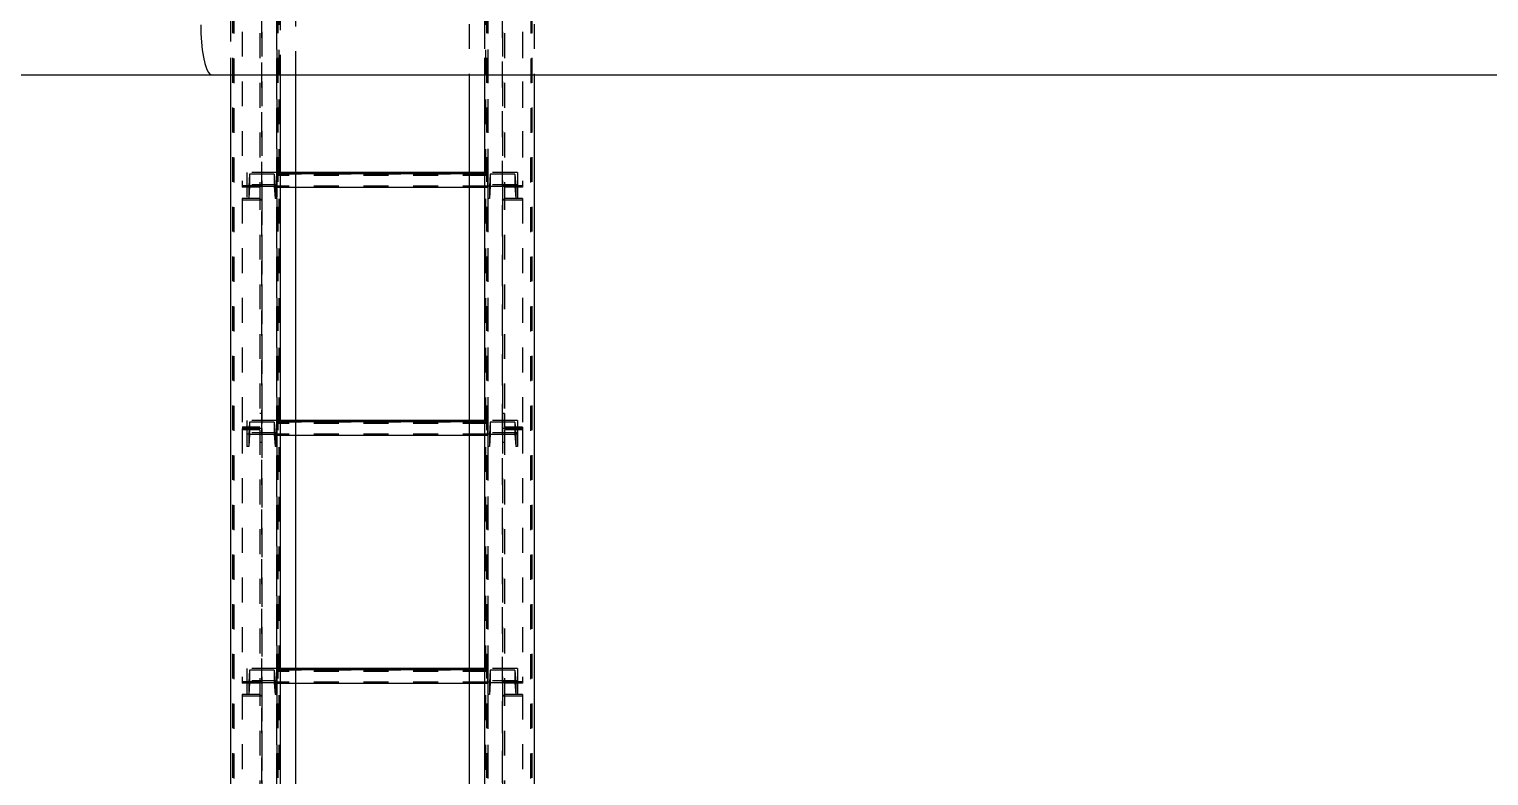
# Model space of a CAD drawing. Header units: millimetres. Extents: x 149919 to 150445, y 136651 to 136866.
# Drawn here: x 150231.16 to 150237.04, y 136738.25 to 136741.26 of the extents above; entities that cross this region are included whole.
import ezdxf

# ---------------------------------------------------------------- set-up
doc = ezdxf.new("R2010")
doc.units = ezdxf.units.MM
doc.header["$LTSCALE"] = 0.25
for name, pattern in [('XKITLINE00', [0]), ('XKITLINE02', [4, 2, -2]), ('XKITLINE03', [6, 3, -1, 1, -1])]:
    doc.linetypes.add(name, pattern=pattern)

# ---------------------------------------------------------------- blocks, each defined once
blk = doc.blocks.new('çatıı')
at = {"color": 1, "linetype": 'XKITLINE03'}
for p, q in [((9028.63, 7525.02), (9028.63, 9181.75)), ((9125.61, 7525.02), (9125.61, 9181.75)), ((9034.61, 7540.27), (9034.61, 9180.27)), ((9119.61, 9180.27), (9119.61, 7540.28)), ((9028.63, 9127.43), (9028.63, 9025.47)), ((9125.61, 9025.47), (9125.61, 9127.43)), ((9034.63, 9030.82), (9034.63, 9025.79)), ((9034.63, 9030.28), (9119.61, 9030.28)), ((9119.61, 9025.79), (9119.61, 9030.82)), ((9028.63, 9019.66), (9028.63, 8927.63)), ((9125.61, 8927.63), (9125.61, 9019.66)), ((9034.63, 8930.92), (9034.63, 8925.89)), ((9034.63, 8930.38), (9119.61, 8930.38)), ((9119.61, 8925.89), (9119.61, 8930.92)), ((9028.63, 8927.63), (9028.63, 8825.67)), ((9125.61, 8825.67), (9125.61, 8927.63)), ((9034.63, 8831.02), (9034.63, 8825.99)), ((9034.63, 8830.48), (9119.61, 8830.48)), ((9119.61, 8825.99), (9119.61, 8831.02)), ((9028.63, 8819.86), (9028.63, 8727.84)), ((9125.61, 8727.84), (9125.61, 8819.86))]:
    blk.add_line(p, q, dxfattribs=at)
at = {"color": 116, "linetype": 'XKITLINE02', "true_color": 0x136734}
for p, q in [((9015.93, 9176.95), (9015.93, 7570.38)), ((9016.78, 9176.95), (9016.78, 7533.97)), ((9017.31, 9176.75), (9017.31, 7533.54)), ((9034.55, 9176.75), (9034.54, 7533.54)), ((9034.61, 9180.27), (9034.61, 7539.38)), ((9035.08, 9176.95), (9035.08, 7533.97)), ((9035.46, 9180.21), (9035.46, 7539.44)), ((9118.31, 9176.95), (9118.31, 7582.78)), ((9118.76, 9180.21), (9118.76, 7539.44)), ((9119.16, 9176.95), (9119.16, 7533.97)), ((9119.61, 9180.27), (9119.61, 7539.38)), ((9119.69, 9176.75), (9119.69, 7533.54)), ((9136.93, 9176.75), (9136.92, 7533.54)), ((9137.46, 9176.95), (9137.46, 7533.97)), ((9020.63, 9127.43), (9020.63, 9024.92)), ((9027.83, 9126.88), (9027.83, 9019.92)), ((9028.63, 9127.43), (9028.63, 9019.92)), ((9125.61, 9127.43), (9125.61, 9019.92)), ((9126.41, 9126.88), (9126.41, 9019.92)), ((9133.61, 9127.43), (9133.61, 9024.92)), ((9133.61, 9126.88), (9133.61, 9024.92)), ((9035.93, 9118.15), (9035.93, 9069.97)), ((9042.11, 9119.58), (9042.11, 7540.24)), ((9015.93, 9113.52), (9015.93, 9069.97)), ((9112.11, 9110.57), (9112.11, 7540.24)), ((9118.31, 9110.57), (9118.31, 9069.97)), ((9138.31, 9110.57), (9138.31, 9069.97)), ((9042.11, 9070.28), (9042.11, 9069.97)), ((9112.11, 9070.28), (9112.11, 9069.97)), ((9022.63, 9030.82), (9022.63, 9020.3)), ((9034.63, 9030.82), (9022.63, 9030.82)), ((9023.69, 9030.12), (9023.31, 9025.33)), ((9033.57, 9030.12), (9023.69, 9030.12)), ((9023.69, 9030.12), (9023.69, 9025.09)), ((9033.57, 9030.12), (9033.95, 9025.33)), ((9033.57, 9030.12), (9033.57, 9025.09)), ((9034.63, 9030.82), (9034.63, 9024.79)), ((9042.11, 9030.82), (9034.63, 9030.82)), ((9034.63, 9030.82), (9034.63, 9020.3)), ((9042.11, 9030.28), (9034.63, 9030.28)), ((9119.61, 9030.07), (9034.63, 9030.07)), ((9119.61, 9029.63), (9034.63, 9029.63)), ((9119.61, 9030.82), (9112.11, 9030.82)), ((9119.61, 9030.28), (9112.11, 9030.28)), ((9119.61, 9030.82), (9119.61, 9025.79)), ((9119.61, 9030.82), (9119.61, 9025.33)), ((9131.61, 9030.82), (9119.61, 9030.82)), ((9119.61, 9030.82), (9119.61, 9024.79)), ((9120.67, 9030.12), (9120.29, 9025.33)), ((9120.67, 9030.12), (9120.67, 9025.09)), ((9130.55, 9030.12), (9120.67, 9030.12)), ((9130.55, 9030.12), (9130.55, 9025.09)), ((9130.55, 9030.12), (9130.93, 9025.33)), ((9131.61, 9030.82), (9131.61, 9025.79)), ((9131.61, 9030.82), (9131.61, 9025.33)), ((9028.63, 9025.47), (9020.63, 9025.47)), ((9027.83, 9024.92), (9020.63, 9024.92)), ((9034.63, 9025.79), (9022.63, 9025.79)), ((9023.31, 9025.33), (9022.63, 9025.33)), ((9023.31, 9025.33), (9023.31, 9020.3)), ((9023.69, 9025.09), (9023.31, 9020.3)), ((9033.57, 9025.09), (9023.69, 9025.09)), ((9028.63, 9025.73), (9027.83, 9025.73)), ((9027.83, 9025.73), (9027.83, 9020.27)), ((9027.83, 9025.73), (9027.83, 8928.24)), ((9028.63, 9025.73), (9028.63, 9019.66)), ((9028.63, 9025.73), (9028.63, 8927.63)), ((9033.57, 9025.09), (9033.95, 9020.3)), ((9034.63, 9025.33), (9033.95, 9025.33)), ((9033.95, 9025.33), (9033.95, 9020.3)), ((9119.61, 9025.33), (9034.63, 9025.33)), ((9119.61, 9025.29), (9034.63, 9025.29)), ((9119.61, 9024.82), (9034.63, 9024.82)), ((9042.11, 9024.79), (9034.63, 9024.79)), ((9119.61, 9024.79), (9112.11, 9024.79)), ((9119.61, 9025.79), (9119.61, 9020.3)), ((9131.61, 9025.79), (9119.61, 9025.79)), ((9119.61, 9025.33), (9119.61, 9020.3)), ((9120.29, 9025.33), (9119.61, 9025.33)), ((9120.29, 9025.33), (9120.29, 9020.3)), ((9120.67, 9025.09), (9120.29, 9020.3)), ((9130.55, 9025.09), (9120.67, 9025.09)), ((9125.61, 9025.73), (9125.61, 8927.63)), ((9126.41, 9025.73), (9125.61, 9025.73)), ((9133.61, 9025.47), (9125.61, 9025.47)), ((9126.41, 9025.73), (9126.41, 8928.24)), ((9126.41, 9024.92), (9126.41, 9019.92)), ((9133.61, 9024.92), (9126.41, 9024.92)), ((9130.55, 9025.09), (9130.93, 9020.3)), ((9130.93, 9025.33), (9130.93, 9020.3)), ((9131.61, 9025.33), (9130.93, 9025.33)), ((9131.61, 9025.79), (9131.61, 9020.3)), ((9131.61, 9025.33), (9131.61, 9020.3)), ((9027.83, 9020.27), (9020.63, 9020.27)), ((9020.63, 9020.27), (9020.63, 9019.66)), ((9020.63, 9020.27), (9020.63, 8927.63)), ((9028.63, 9019.66), (9020.63, 9019.66)), ((9023.31, 9020.3), (9022.63, 9020.3)), ((9028.63, 9019.92), (9027.83, 9019.92)), ((9034.63, 9020.3), (9033.95, 9020.3)), ((9120.29, 9020.3), (9119.61, 9020.3)), ((9126.41, 9019.92), (9125.61, 9019.92)), ((9133.61, 9019.66), (9125.61, 9019.66)), ((9133.61, 9020.27), (9126.41, 9020.27)), ((9131.61, 9020.3), (9130.93, 9020.3)), ((9133.61, 9020.27), (9133.61, 8927.63)), ((9028.63, 8933.7), (9027.83, 8933.7)), ((9125.61, 8933.7), (9125.61, 8927.63)), ((9126.41, 8933.7), (9125.61, 8933.7)), ((9126.41, 8933.7), (9126.41, 8928.24)), ((9027.83, 8928.24), (9020.63, 8928.24)), ((9022.63, 8930.92), (9022.63, 8925.43)), ((9034.63, 8930.92), (9022.63, 8930.92)), ((9022.63, 8930.92), (9022.63, 8925.89)), ((9023.69, 8930.22), (9023.31, 8925.43)), ((9033.57, 8930.22), (9023.69, 8930.22)), ((9023.69, 8930.22), (9023.69, 8925.2)), ((9033.57, 8930.22), (9033.95, 8925.43)), ((9033.57, 8930.22), (9033.57, 8925.2)), ((9034.63, 8930.92), (9034.63, 8924.89)), ((9042.11, 8930.92), (9034.63, 8930.92)), ((9034.63, 8930.92), (9034.63, 8925.43)), ((9034.63, 8930.92), (9034.63, 8925.89)), ((9042.11, 8930.38), (9034.63, 8930.38)), ((9119.61, 8930.17), (9034.63, 8930.17)), ((9119.61, 8929.73), (9034.63, 8929.73)), ((9119.61, 8930.92), (9112.11, 8930.92)), ((9119.61, 8930.38), (9112.11, 8930.38)), ((9119.61, 8930.92), (9119.61, 8925.89)), ((9119.61, 8930.92), (9119.61, 8925.43)), ((9131.61, 8930.92), (9119.61, 8930.92)), ((9119.61, 8930.92), (9119.61, 8924.89)), ((9120.67, 8930.22), (9120.29, 8925.43)), ((9120.67, 8930.22), (9120.67, 8925.2)), ((9130.55, 8930.22), (9120.67, 8930.22)), ((9133.61, 8928.24), (9126.41, 8928.24)), ((9130.55, 8930.22), (9130.55, 8925.2)), ((9130.55, 8930.22), (9130.93, 8925.43)), ((9131.61, 8930.92), (9131.61, 8925.89)), ((9131.61, 8930.92), (9131.61, 8925.43)), ((9133.61, 8928.24), (9133.61, 8927.63)), ((9028.63, 8927.63), (9020.63, 8927.63)), ((9020.63, 8927.63), (9020.63, 8927.08)), ((9028.63, 8927.63), (9020.63, 8927.63)), ((9020.63, 8927.63), (9020.63, 8825.12)), ((9027.83, 8927.08), (9020.63, 8927.08)), ((9022.63, 8925.89), (9022.63, 8920.4)), ((9034.63, 8925.89), (9022.63, 8925.89)), ((9023.31, 8925.43), (9022.63, 8925.43)), ((9022.63, 8925.43), (9022.63, 8920.4)), ((9023.31, 8925.43), (9023.31, 8920.4)), ((9023.69, 8925.2), (9023.31, 8920.4)), ((9033.57, 8925.2), (9023.69, 8925.2)), ((9027.83, 8927.08), (9027.83, 8922.08)), ((9027.83, 8927.08), (9027.83, 8820.12)), ((9028.63, 8922.08), (9027.83, 8922.08)), ((9028.63, 8927.63), (9028.63, 8922.08)), ((9028.63, 8925.89), (9028.63, 8820.12)), ((9033.57, 8925.2), (9033.95, 8920.4)), ((9034.63, 8925.43), (9033.95, 8925.43)), ((9033.95, 8925.43), (9033.95, 8920.4)), ((9034.63, 8925.89), (9034.63, 8920.4)), ((9119.61, 8925.43), (9034.63, 8925.43)), ((9034.63, 8925.43), (9034.63, 8920.4)), ((9119.61, 8925.4), (9034.63, 8925.4)), ((9119.61, 8924.92), (9034.63, 8924.92)), ((9042.11, 8924.89), (9034.63, 8924.89)), ((9119.61, 8924.89), (9112.11, 8924.89)), ((9119.61, 8925.89), (9119.61, 8920.4)), ((9131.61, 8925.89), (9119.61, 8925.89)), ((9119.61, 8925.43), (9119.61, 8920.4)), ((9120.29, 8925.43), (9119.61, 8925.43)), ((9120.29, 8925.43), (9120.29, 8920.4)), ((9120.67, 8925.2), (9120.29, 8920.4)), ((9130.55, 8925.2), (9120.67, 8925.2)), ((9133.61, 8927.63), (9125.61, 8927.63)), ((9125.61, 8927.63), (9125.61, 8820.12)), ((9133.61, 8927.63), (9125.61, 8927.63)), ((9126.41, 8922.08), (9125.61, 8922.08)), ((9126.41, 8927.08), (9126.41, 8820.12)), ((9133.61, 8927.08), (9126.41, 8927.08)), ((9130.55, 8925.2), (9130.93, 8920.4)), ((9130.93, 8925.43), (9130.93, 8920.4)), ((9131.61, 8925.43), (9130.93, 8925.43)), ((9131.61, 8925.89), (9131.61, 8920.4)), ((9131.61, 8925.43), (9131.61, 8920.4)), ((9133.61, 8927.63), (9133.61, 8825.12)), ((9023.31, 8920.4), (9022.63, 8920.4)), ((9034.63, 8920.4), (9033.95, 8920.4)), ((9120.29, 8920.4), (9119.61, 8920.4)), ((9131.61, 8920.4), (9130.93, 8920.4)), ((9022.63, 8831.02), (9022.63, 8825.53)), ((9034.63, 8831.02), (9022.63, 8831.02)), ((9022.63, 8831.02), (9022.63, 8825.67)), ((9023.69, 8830.32), (9023.31, 8825.53)), ((9033.57, 8830.32), (9023.69, 8830.32)), ((9023.69, 8830.32), (9023.69, 8825.3)), ((9033.57, 8830.32), (9033.95, 8825.53)), ((9033.57, 8830.32), (9033.57, 8825.3)), ((9034.63, 8831.02), (9034.63, 8825.53)), ((9034.63, 8831.02), (9034.63, 8825.99)), ((9034.63, 8831.02), (9034.63, 8824.99)), ((9042.11, 8831.02), (9034.63, 8831.02)), ((9042.11, 8830.48), (9034.63, 8830.48)), ((9119.61, 8830.27), (9034.63, 8830.27)), ((9119.61, 8829.83), (9034.63, 8829.83)), ((9119.61, 8831.02), (9112.11, 8831.02)), ((9119.61, 8830.48), (9112.11, 8830.48)), ((9119.61, 8831.02), (9119.61, 8825.99)), ((9119.61, 8831.02), (9119.61, 8825.53)), ((9131.61, 8831.02), (9119.61, 8831.02)), ((9119.61, 8831.02), (9119.61, 8824.99)), ((9120.67, 8830.32), (9120.29, 8825.53)), ((9120.67, 8830.32), (9120.67, 8825.3)), ((9130.55, 8830.32), (9120.67, 8830.32)), ((9130.55, 8830.32), (9130.55, 8825.3)), ((9130.55, 8830.32), (9130.93, 8825.53)), ((9131.61, 8831.02), (9131.61, 8825.99)), ((9131.61, 8831.02), (9131.61, 8825.53)), ((9028.63, 8825.67), (9020.63, 8825.67)), ((9027.83, 8825.12), (9020.63, 8825.12)), ((9034.63, 8825.99), (9022.63, 8825.99)), ((9022.63, 8825.67), (9022.63, 8820.5)), ((9023.31, 8825.53), (9022.63, 8825.53)), ((9022.63, 8825.53), (9022.63, 8820.5)), ((9023.31, 8825.53), (9023.31, 8820.5)), ((9023.69, 8825.3), (9023.31, 8820.5)), ((9033.57, 8825.3), (9023.69, 8825.3)), ((9028.63, 8825.93), (9027.83, 8825.93)), ((9027.83, 8825.93), (9027.83, 8820.47)), ((9027.83, 8825.93), (9027.83, 8728.44)), ((9028.63, 8825.93), (9028.63, 8819.86)), ((9028.63, 8825.93), (9028.63, 8727.84)), ((9033.57, 8825.3), (9033.95, 8820.5)), ((9034.63, 8825.53), (9033.95, 8825.53)), ((9033.95, 8825.53), (9033.95, 8820.5)), ((9034.63, 8825.99), (9034.63, 8820.5)), ((9034.63, 8825.53), (9034.63, 8820.5)), ((9119.61, 8825.53), (9034.63, 8825.53)), ((9119.61, 8825.5), (9034.63, 8825.5)), ((9119.61, 8825.02), (9034.63, 8825.02)), ((9042.11, 8824.99), (9034.63, 8824.99)), ((9119.61, 8824.99), (9112.11, 8824.99)), ((9119.61, 8825.99), (9119.61, 8820.5)), ((9131.61, 8825.99), (9119.61, 8825.99)), ((9119.61, 8825.53), (9119.61, 8820.5)), ((9120.29, 8825.53), (9119.61, 8825.53)), ((9120.29, 8825.53), (9120.29, 8820.5)), ((9120.67, 8825.3), (9120.29, 8820.5)), ((9130.55, 8825.3), (9120.67, 8825.3)), ((9125.61, 8825.93), (9125.61, 8727.84)), ((9126.41, 8825.93), (9125.61, 8825.93)), ((9125.61, 8825.67), (9125.61, 8820.12)), ((9133.61, 8825.67), (9125.61, 8825.67)), ((9126.41, 8825.93), (9126.41, 8728.44)), ((9126.41, 8825.12), (9126.41, 8820.12)), ((9133.61, 8825.12), (9126.41, 8825.12)), ((9130.55, 8825.3), (9130.93, 8820.5)), ((9130.93, 8825.53), (9130.93, 8820.5)), ((9131.61, 8825.53), (9130.93, 8825.53)), ((9131.61, 8825.99), (9131.61, 8820.5)), ((9131.61, 8825.53), (9131.61, 8820.5)), ((9133.61, 8825.67), (9133.61, 8825.12)), ((9027.83, 8820.47), (9020.63, 8820.47)), ((9020.63, 8820.47), (9020.63, 8819.86)), ((9020.63, 8820.47), (9020.63, 8727.84)), ((9028.63, 8819.86), (9020.63, 8819.86)), ((9023.31, 8820.5), (9022.63, 8820.5)), ((9028.63, 8820.12), (9027.83, 8820.12)), ((9034.63, 8820.5), (9033.95, 8820.5)), ((9120.29, 8820.5), (9119.61, 8820.5)), ((9126.41, 8820.12), (9125.61, 8820.12)), ((9133.61, 8819.86), (9125.61, 8819.86)), ((9133.61, 8820.47), (9126.41, 8820.47)), ((9131.61, 8820.5), (9130.93, 8820.5)), ((9133.61, 8820.47), (9133.61, 8727.84))]:
    blk.add_line(p, q, dxfattribs=at)
at = {"color": 8, "linetype": 'XKITLINE00'}
for p, q in [((9003.97, 9090.27), (9004.04, 9086.75)), ((9004.04, 9086.75), (9004.25, 9083.33)), ((9004.25, 9083.33), (9004.59, 9080.12)), ((9004.59, 9080.12), (9005.06, 9077.23)), ((9005.06, 9077.23), (9005.64, 9074.72)), ((9005.64, 9074.72), (9006.3, 9072.69)), ((9008.64, 9069.97), (7574.65, 9069.97)), ((9006.3, 9072.69), (9007.04, 9071.2)), ((9006.31, 9072.69), (9007.04, 9071.2)), ((9007.04, 9071.2), (9007.83, 9070.28)), ((9007.04, 9071.2), (9007.83, 9070.28)), ((9008.64, 9069.97), (9007.83, 9070.28)), ((9008.64, 9069.97), (9007.83, 9070.28)), ((10084.2, 9069.97), (9008.64, 9069.97))]:
    blk.add_line(p, q, dxfattribs=at)
at = {"color": 7, "linetype": 'XKITLINE00'}
for p, q in [((9015.93, 9069.97), (9015.93, 7650.57)), ((9035.93, 9069.97), (9035.93, 7650.57)), ((9042.11, 9069.97), (9042.11, 7650.57)), ((9112.11, 9069.97), (9112.11, 7650.57)), ((9118.31, 9069.97), (9118.31, 7650.57)), ((9138.31, 9069.97), (9138.31, 7650.57)), ((9112.11, 9030.82), (9042.11, 9030.82)), ((9112.11, 9030.28), (9042.11, 9030.28)), ((9112.11, 9024.79), (9042.11, 9024.79)), ((9112.11, 8930.92), (9042.11, 8930.92)), ((9112.11, 8930.38), (9042.11, 8930.38)), ((9112.11, 8924.89), (9042.11, 8924.89)), ((9112.11, 8831.02), (9042.11, 8831.02)), ((9112.11, 8830.48), (9042.11, 8830.48)), ((9112.11, 8824.99), (9042.11, 8824.99))]:
    blk.add_line(p, q, dxfattribs=at)
at = {"color": 1, "linetype": 'XKITLINE00'}
for centre in [(9034.63, 9030.82), (9034.63, 9030.28), (9119.61, 9030.82), (9119.61, 9030.28), (9028.63, 9025.47), (9034.63, 9025.79), (9119.61, 9025.79), (9125.61, 9025.47), (9028.63, 9019.66), (9125.61, 9019.66), (9034.63, 8930.92), (9034.63, 8930.38), (9119.61, 8930.92), (9119.61, 8930.38), (9028.63, 8927.63), (9028.63, 8927.63), (9034.63, 8925.89), (9119.61, 8925.89), (9125.61, 8927.63), (9125.61, 8927.63), (9034.63, 8831.02), (9034.63, 8830.48), (9119.61, 8831.02), (9119.61, 8830.48), (9028.63, 8825.67), (9034.63, 8825.99), (9119.61, 8825.99), (9125.61, 8825.67), (9028.63, 8819.86), (9125.61, 8819.86)]:
    blk.add_circle(centre, 0.05, dxfattribs=at)

msp = doc.modelspace()

# ---------------------------------------------------------------- block references
at = {"xscale": 0.009999943142843078, "yscale": 0.009999943142843078, "zscale": 0.009999943142843078}
msp.add_blockref('çatıı', (150141.8141, 136650.3731), dxfattribs=at)

doc.saveas('drawing.dxf')
